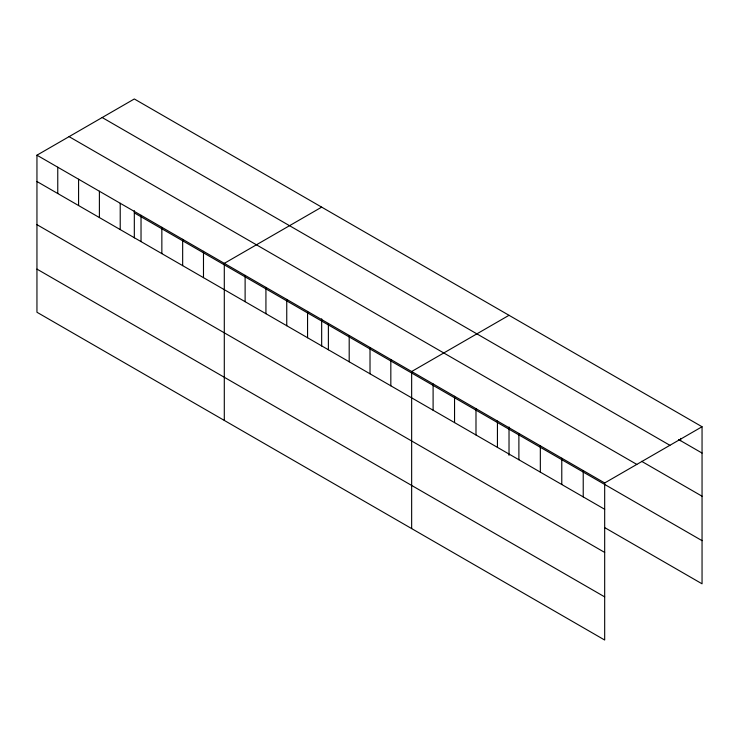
<?xml version="1.0" encoding="UTF-8"?>
<svg xmlns="http://www.w3.org/2000/svg" width="739" height="739" viewBox="0 0 739 739"><rect width="100%" height="100%" fill="white"/><g stroke="black" fill="none" stroke-linecap="round" stroke-linejoin="round"><path stroke-width="1.11" d="M36.95 155.19L604.678 482.964L604.678 640.029L36.95 312.255L36.95 155.19L134.322 98.971L702.05 426.745L702.05 583.81L604.557 527.526M321.668 207.142L224.296 263.352L224.296 420.417M509.023 315.304L411.651 371.523L411.651 528.588M604.678 482.964L702.05 426.745M678.651 439.557L702.05 453.062M102.185 117.529L669.913 445.303M641.609 461.312L702.05 496.211M69.087 136.641L636.815 464.415M134.322 212.887L702.05 540.662M36.95 181.508L604.678 509.282M36.95 224.656L604.678 552.43M36.95 269.107L604.678 596.881M680.601 438.393L680.601 440.684M583.228 470.586L583.228 496.904M561.779 458.198L561.779 484.516M540.338 445.82L540.338 472.138M518.889 433.433L518.889 459.75M509.023 426.994L509.023 455.335M497.439 421.054L497.439 447.372M475.99 408.667L475.99 434.985M454.55 396.289L454.55 422.606M433.1 383.901L433.1 410.219M390.829 359.505L390.829 385.823M370.017 347.487L370.017 373.805M349.196 335.469L349.196 361.787M328.384 323.451L328.384 349.769M321.668 318.832L321.668 346.037M307.563 311.433L307.563 337.751M286.75 299.415L286.75 325.733M265.929 287.397L265.929 313.706M245.117 275.37L245.117 301.688M203.484 251.334L203.484 277.652M182.662 239.316L182.662 265.634M161.85 227.298L161.85 253.616M141.029 215.28L141.029 241.598M134.322 210.67L134.322 237.866M120.217 203.262L120.217 229.58M99.395 191.244L99.395 217.562M78.583 179.226L78.583 205.544M57.762 167.208L57.762 193.526"/></g></svg>
